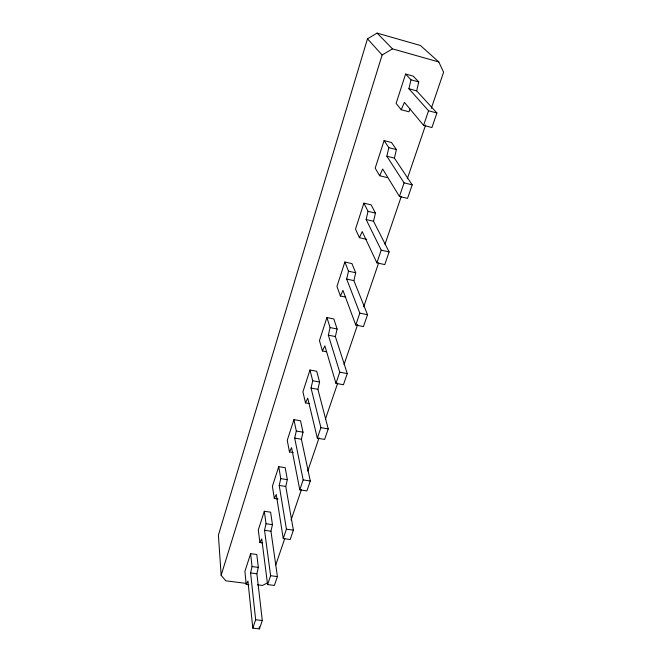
<?xml version="1.0" encoding="UTF-8"?>
<svg xmlns="http://www.w3.org/2000/svg" width="662" height="662" viewBox="0 0 662 662"><rect width="100%" height="100%" fill="white"/><g stroke="black" fill="none" stroke-linecap="round" stroke-linejoin="round"><path stroke-width="0.99" d="M252.801 628.147L255.648 619.756L250.6 572.944L252.048 566.564L250.625 553.664L256.798 554.491L258.329 567.384L256.881 573.755L262.301 620.526L259.421 628.9L252.801 628.147L247.944 581.079L246.214 584.438L248.879 584.778M267.597 584.579L270.609 575.717L264.535 530.328L266.033 523.741L264.32 511.271L270.626 512.198L272.454 524.66L270.948 531.238L277.419 576.594L274.374 585.431L267.597 584.579L261.738 538.893L259.893 542.559L262.615 542.931M283.237 538.537L286.423 529.17L279.207 485.445L280.762 478.626L278.735 466.66L285.19 467.686L287.325 479.652L285.769 486.462L293.39 530.163L290.179 539.513L283.237 538.537L276.261 494.473L274.291 498.461L277.999 499.016M299.787 489.822L303.155 479.9L294.689 438.103L296.303 431.045L293.936 419.634L300.523 420.775L303.014 432.187L301.392 439.229L310.304 481.017L306.895 490.923L299.787 489.822L291.57 447.628L289.468 451.964L293.266 452.593M317.33 438.186L320.905 427.66L311.041 388.081L312.721 380.766L309.965 370.008L316.717 371.274L319.589 382.032L317.901 389.339L328.228 428.918L324.612 439.419L317.33 438.186L307.747 398.152L305.496 402.885L309.386 403.58M335.948 383.356L339.755 372.168L328.335 335.162L330.09 327.574L326.92 317.561L333.822 318.96L337.123 328.981L335.369 336.553L347.269 373.583L343.429 384.746L335.948 383.356L324.852 345.821L322.444 350.984L326.424 351.754M355.767 325.034L359.814 313.109L346.673 279.083L348.493 271.188L344.861 262.028L351.927 263.584L355.709 272.761L353.88 280.63L367.526 314.698L363.438 326.581L355.767 325.034L342.974 290.386L340.392 296.013L345.738 297.139M376.885 262.855L381.204 250.137L366.136 219.544L368.039 211.335L363.885 203.151L371.134 204.864L375.437 213.073L373.525 221.257L389.124 251.916L384.763 264.601L376.885 262.855L362.213 231.551L359.433 237.708L366.74 239.363M379.665 175.728L382.661 169L399.443 196.448L407.535 198.401L412.203 184.839L404.068 182.844L386.84 156.215L388.834 147.667L384.101 140.601L375.188 168.156L379.665 175.728L387.162 177.573M401.213 109.735L404.441 102.362L423.597 125.358L431.914 127.551L436.912 113.003L428.554 110.761L408.901 88.733L410.986 79.812L405.607 74.028L396.124 103.38L401.213 109.735L408.909 111.787L410.134 109.031M412.203 184.839L394.411 158.127L396.414 149.595L391.523 142.504L384.101 140.601M436.912 113.003L416.671 90.859L418.773 81.956L413.229 76.138L405.607 74.028M431.276 108.394L443.598 72.224L438.798 61.971L420.444 45.504L377.108 33.1L367.476 38.826L218.402 535.153L221.149 575.286L225.825 580.822L246.214 583.396M221.149 575.286L382.123 54.987L392.492 48.864L438.798 61.971M250.625 553.664L244.899 571.372L246.214 584.438M264.32 511.271L258.304 529.898L259.893 542.559M278.735 466.66L272.405 486.264L274.291 498.461M293.936 419.634L287.25 440.304L289.468 451.964M309.965 370.008L302.915 391.838L305.496 402.885M326.92 317.561L319.456 340.632L322.444 350.984M344.861 262.028L336.958 286.472L340.392 296.013M363.885 203.151L355.511 229.077L359.433 237.708M399.443 196.448L404.068 182.844M423.597 125.358L428.554 110.761M275.781 564.909L284.768 538.512M291.098 519.943L301.417 489.632M307.747 471.063L319.067 437.822M325.39 419.253L337.711 383.083M344.041 364.514L357.687 324.43M363.686 306.837L378.664 262.847M384.994 244.27L401.313 196.374M407.304 178.773L425.616 125.01M267.589 582.833L262.516 585.448L257.419 584.803M255.648 619.756L262.301 620.526M250.6 572.944L256.881 573.755M270.609 575.717L277.419 576.594M252.048 566.564L258.329 567.384M264.535 530.328L270.948 531.238M266.033 523.741L272.454 524.66M286.423 529.17L293.39 530.163M279.207 485.445L285.769 486.462M303.155 479.9L310.304 481.017M280.762 478.626L287.325 479.652M294.689 438.103L301.392 439.229M296.303 431.045L303.014 432.187M320.905 427.66L328.228 428.918M311.041 388.081L317.901 389.339M312.721 380.766L319.589 382.032M339.755 372.168L347.269 373.583M328.335 335.162L335.369 336.553M330.09 327.574L337.123 328.981M359.814 313.109L367.526 314.698M346.673 279.083L353.88 280.63M348.493 271.188L355.709 272.761M381.204 250.137L389.124 251.916M366.136 219.544L373.525 221.257M368.039 211.335L375.437 213.073M386.84 156.215L394.411 158.127M388.834 147.667L396.414 149.595M408.901 88.733L416.671 90.859M410.986 79.812L418.773 81.956M377.108 33.1L392.492 48.864M367.476 38.826L382.123 54.987M259.198 626.856L259.421 628.9"/></g></svg>
